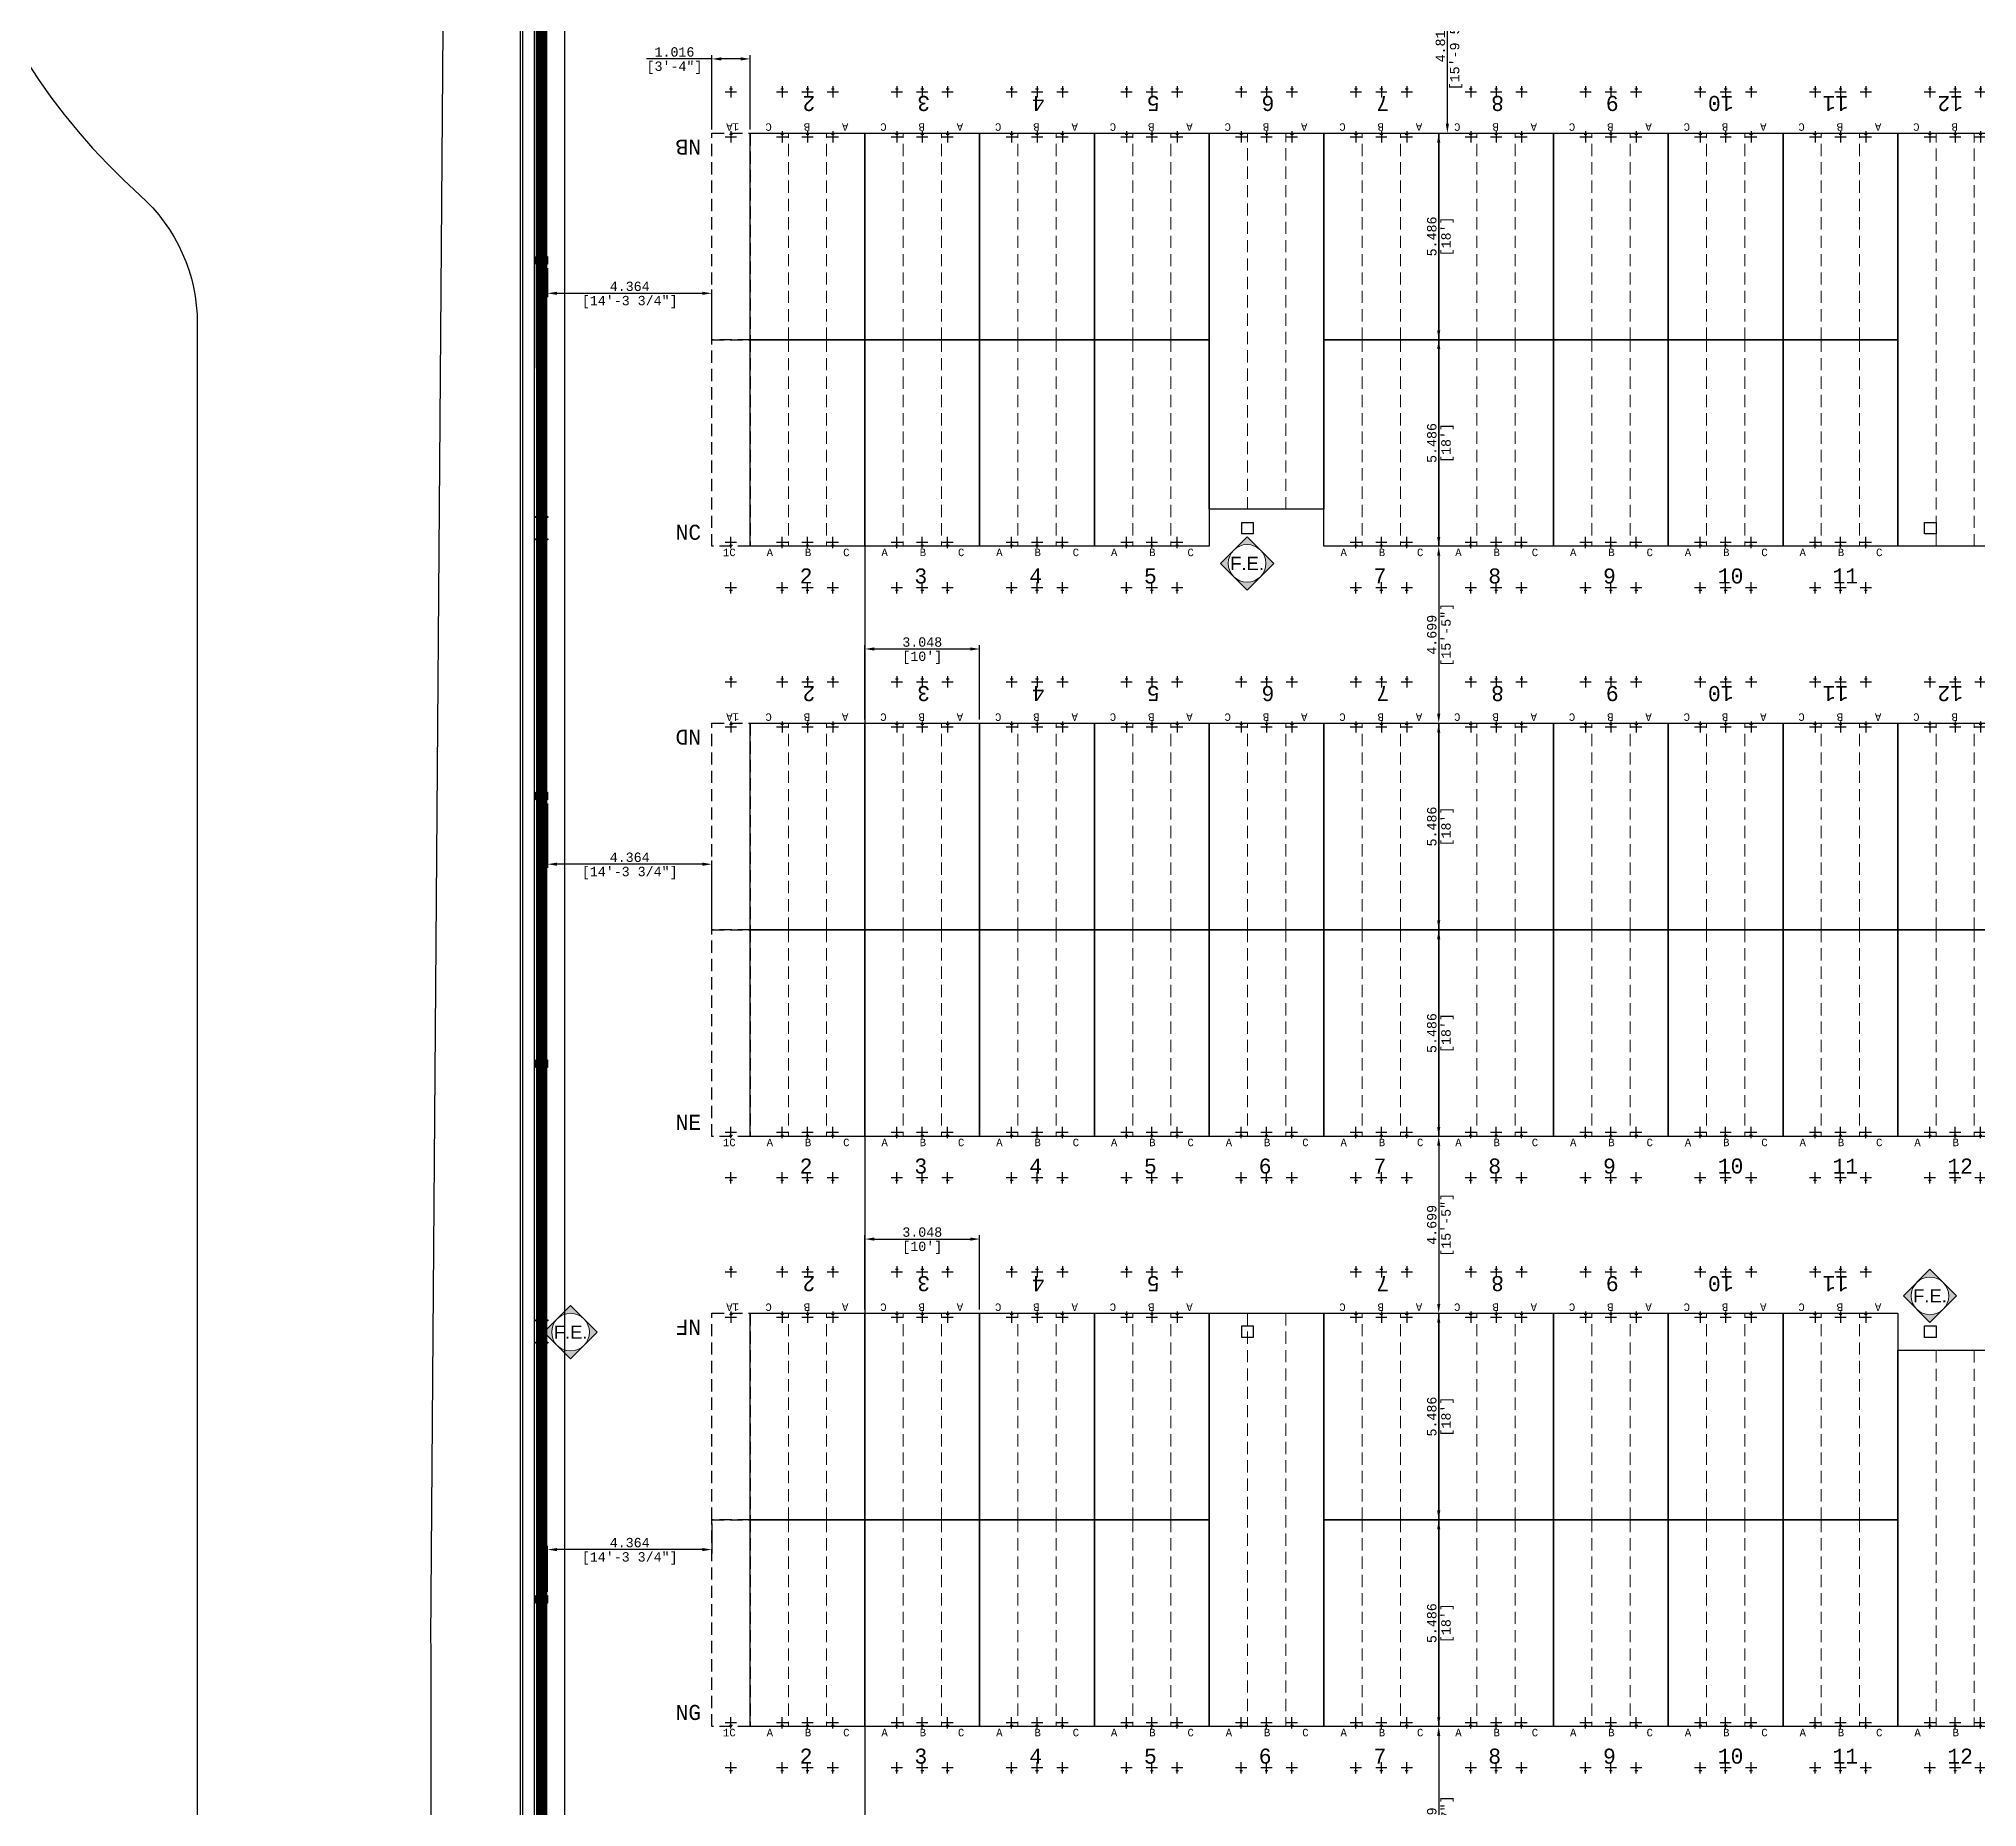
# Model space of a CAD drawing. Header units: inches. Extents: x -233729 to 737493, y -275239 to 196021.
# Drawn here: x 350519 to 401999, y 70407 to 117375 of the extents above; entities that cross this region are included whole.
import ezdxf
from ezdxf.enums import TextEntityAlignment as Align

# ---------------------------------------------------------------- set-up
doc = ezdxf.new("R2010")
doc.units = ezdxf.units.IN
doc.header["$MEASUREMENT"] = 0
doc.linetypes.add('DASHED', pattern=[0.75, 0.5, -0.25])
for name, color, linetype in [('_FL_AREAS', 92, 'Continuous'), ('_FL_NEW WH_WALLS', 1, 'Continuous'), ('Bin location transponder', 250, 'Continuous'), ('PR-CONCRETE', 224, 'Continuous'), ('WF exist equipment', 6, 'Continuous'), ('WF_numbers', 6, 'Continuous')]:
    doc.layers.add(name, color=color, linetype=linetype)
for name, color, linetype, lineweight in [('PR-BLDG', 18, 'Continuous', 30), ('PR-CTR', 93, 'Continuous', 25), ('WF buffer', 1, 'DASHED', 30), ('WF dimensions', 3, 'Continuous', 30), ('WF transponder', 3, 'Continuous', 30), ('WF_bay', 5, 'Continuous', 30), ('WF_sketch_stock_areas', 30, 'Continuous', 30)]:
    doc.layers.add(name, color=color, linetype=linetype, lineweight=lineweight)
doc.styles.add('ARIAL', font='arial.ttf')
doc.styles.add('WF_txt', font='consola.ttf')
doc.dimstyles.new('DIM_50', dxfattribs={"dimscale": 50, "dimtxt": 5, "dimasz": 5, "dimexe": 2, "dimexo": 2, "dimgap": 1.1, "dimtad": 1, "dimtoh": 1, "dimdec": 3, "dimlfac": 0.001, "dimdsep": 46, "dimtxsty": 'WF_txt', "dimcen": 3, "dimclrd": 256, "dimclre": 256, "dimclrt": 7, "dimadec": 1, "dimazin": 0, "dimtfac": 1, "dimtdec": 3, "dimtmove": 0, "dimatfit": 3, "dimfxl": 10, "dimtolj": 1, "dimtzin": 0, "dimlwd": -1, "dimlwe": -1, "dimarcsym": 0})

# ---------------------------------------------------------------- blocks, each defined once
blk = doc.blocks.new('A$Cd2fab3cb')
at = {"layer": 'PR-BLDG', "const_width": 1}
blk.add_lwpolyline([(-568.84, -884.21), (-414.59, 67.22), (0, 0), (-154.28, -951.57), (-568.87, -884.36)], dxfattribs=at)
at = {"layer": 'PR-CONCRETE'}
blk.add_lwpolyline([(183.1, -620.22), (300.88, 106.22), (-375.29, 215.84, 0.414214), (-426.92, 178.63), (-589.53, -824.37, -0.225878), (-596.57, -834.55, 1.082972), (-534.25, -925.43, -0.21352), (-522.41, -922.28), (-198.23, -974.84, -0.413147), (-160.99, -1026.3), (-166.15, -1058.87)], format="xyb", dxfattribs=at)
at = {"layer": 'PR-CTR', "elevation": 533}
blk.add_lwpolyline([(-165.21, -999.09, 0.340075), (-199.27, -954.03), (-405.18, -920.65, 0.012472), (-405.92, -920.55), (-574.3, -891.93, -0.422904), (-578.65, -885.74), (-432.19, 65.46, -0.414074), (-414.99, 77.87), (-204.68, 48.23), (-136.04, 36.99), (0.05, 9.66), (2.47, 5.66), (3.46, -0.56)], format="xyb", dxfattribs=at)
blk = doc.blocks.new('A$C61e42c62')
at = {"layer": '_FL_NEW WH_WALLS'}
for p, q in [((-2554.2, 5367.9), (-2554.2, 7719.9)), ((-2551.5, 5367.9), (-2551.5, 7719.9)), ((-2539.5, 5367.9), (-2539.5, 7719.9))]:
    blk.add_line(p, q, dxfattribs=at)
for points in [[(-2538, 7239.9), (-2538, 7244), (-2537.4, 7244), (-2537.4, 7240.9, 0.414214), (-2536.6, 7240.1), (-2527.2, 7240.1, 0.414214), (-2526.4, 7240.9), (-2526.4, 7244), (-2525.8, 7244), (-2525.8, 7235.9), (-2526.4, 7235.9), (-2526.4, 7239, 0.414214), (-2527.2, 7239.8), (-2536.6, 7239.8, 0.414214), (-2537.4, 7239), (-2537.4, 7235.9), (-2538, 7235.9), (-2538, 7239.9)], [(-2532, 6972.2), (-2525.6, 6972.2), (-2525.6, 6971.2), (-2530.9, 6971.2, 0.414214), (-2531.7, 6970.4), (-2531.7, 6949.5, 0.414214), (-2530.9, 6948.7), (-2525.6, 6948.7), (-2525.6, 6947.7), (-2538.4, 6947.7), (-2538.4, 6948.7), (-2533.1, 6948.7, 0.414214), (-2532.3, 6949.5), (-2532.3, 6970.4, 0.414214), (-2533.1, 6971.2), (-2538.4, 6971.2), (-2538.4, 6972.2), (-2532, 6972.2)], [(-2538, 6679.9), (-2538, 6684), (-2537.4, 6684), (-2537.4, 6680.9, 0.414214), (-2536.6, 6680.1), (-2527.2, 6680.1, 0.414214), (-2526.4, 6680.9), (-2526.4, 6684), (-2525.8, 6684), (-2525.8, 6675.9), (-2526.4, 6675.9), (-2526.4, 6679, 0.414214), (-2527.2, 6679.8), (-2536.6, 6679.8, 0.414214), (-2537.4, 6679), (-2537.4, 6675.9), (-2538, 6675.9), (-2538, 6679.9)], [(-2538, 6399.9), (-2538, 6404), (-2537.4, 6404), (-2537.4, 6400.9, 0.414214), (-2536.6, 6400.1), (-2527.2, 6400.1, 0.414214), (-2526.4, 6400.9), (-2526.4, 6404), (-2525.8, 6404), (-2525.8, 6395.9), (-2526.4, 6395.9), (-2526.4, 6399, 0.414214), (-2527.2, 6399.8), (-2536.6, 6399.8, 0.414214), (-2537.4, 6399), (-2537.4, 6395.9), (-2538, 6395.9), (-2538, 6399.9)], [(-2532, 6132.2), (-2525.6, 6132.2), (-2525.6, 6131.2), (-2530.9, 6131.2, 0.414214), (-2531.7, 6130.4), (-2531.7, 6109.5, 0.414214), (-2530.9, 6108.7), (-2525.6, 6108.7), (-2525.6, 6107.7), (-2538.4, 6107.7), (-2538.4, 6108.7), (-2533.1, 6108.7, 0.414214), (-2532.3, 6109.5), (-2532.3, 6130.4, 0.414214), (-2533.1, 6131.2), (-2538.4, 6131.2), (-2538.4, 6132.2), (-2532, 6132.2)], [(-2538, 5839.9), (-2538, 5844), (-2537.4, 5844), (-2537.4, 5840.9, 0.414214), (-2536.6, 5840.1), (-2527.2, 5840.1, 0.414214), (-2526.4, 5840.9), (-2526.4, 5844), (-2525.8, 5844), (-2525.8, 5835.9), (-2526.4, 5835.9), (-2526.4, 5839, 0.414214), (-2527.2, 5839.8), (-2536.6, 5839.8, 0.414214), (-2537.4, 5839), (-2537.4, 5835.9), (-2538, 5835.9), (-2538, 5839.9)]]:
    blk.add_lwpolyline(points, format="xyb", dxfattribs=at)
for points in [[(-1788, 6953.9), (-1800, 6953.9), (-1800, 6965.9), (-1788, 6965.9)], [(-1074, 6953.9), (-1086, 6953.9), (-1086, 6965.9), (-1074, 6965.9)], [(-1788, 6113.9), (-1800, 6113.9), (-1800, 6125.9), (-1788, 6125.9)], [(-1074, 6113.9), (-1086, 6113.9), (-1086, 6125.9), (-1074, 6125.9)]]:
    blk.add_lwpolyline(points, close=True, dxfattribs=at)
blk = doc.blocks.new('Bin location transponder')
at = {"layer": 'Bin location transponder', "color": 3, "lineweight": 30}
for p, q in [((-600, 0), (600, 0)), ((-150, 300), (150, 300)), ((0, 600), (0, -600))]:
    blk.add_line(p, q, dxfattribs=at)
blk = doc.blocks.new('WF 10x18ft bay')
at = {"layer": 'WF_bay', "linetype": 'DASHED', "lineweight": 5, "ltscale": 650}
for p, q in [((1016, 5486), (1016, 0)), ((2032, 5486), (2032, 0))]:
    blk.add_line(p, q, dxfattribs=at)
at = {"layer": 'WF_bay'}
blk.add_lwpolyline([(0, 5486), (3048, 5486), (3048, 0), (0, 0)], close=True, dxfattribs=at)
at = {"layer": 'WF transponder', "xscale": 0.25, "yscale": 0.25, "zscale": 0.25, "rotation": 180.0000000062352}
for p in [(850, 100), (1524, 100), (2198, 100), (850, -1100), (1524, -1100), (2198, -1100)]:
    blk.add_blockref('Bin location transponder', p, dxfattribs=at)
at = {"layer": 'WF_numbers', "linetype": 'DASHED', "char_height": 200, "attachment_point": 1, "rotation": 0, "style": 'WF_txt'}
for s, insert in [('A', (439, -62, -723)), ('B', (1455, -62, -723)), ('C', (2471, -62, -723))]:
    blk.add_mtext_dynamic_manual_height_columns(s, width=423.53, gutter_width=2118, heights=[0], dxfattribs=dict(at, insert=insert))
blk = doc.blocks.new('WF 10x36ft bay')
at = {"layer": 'WF_bay', "linetype": 'DASHED', "lineweight": 5, "ltscale": 650}
for p, q in [((1016, 10973), (1016, 0)), ((2032, 10973), (2032, 0))]:
    blk.add_line(p, q, dxfattribs=at)
at = {"layer": 'WF_bay'}
blk.add_lwpolyline([(0, 10973), (3048, 10973), (3048, 0), (0, 0)], close=True, dxfattribs=at)
at = {"layer": 'WF transponder', "xscale": 0.25, "yscale": 0.25, "zscale": 0.25, "rotation": 180.0000000062352}
for p in [(850, 100), (1524, 100), (2198, 100), (850, -1100), (1524, -1100), (2198, -1100)]:
    blk.add_blockref('Bin location transponder', p, dxfattribs=at)
at = {"layer": 'WF_numbers', "linetype": 'DASHED', "char_height": 200, "attachment_point": 1, "rotation": 0, "style": 'WF_txt'}
for s, insert in [('A', (439, -62, -723)), ('B', (1455, -62, -723)), ('C', (2471, -62, -723))]:
    blk.add_mtext_dynamic_manual_height_columns(s, width=423.53, gutter_width=2118, heights=[0], dxfattribs=dict(at, insert=insert))
blk = doc.blocks.new('WF 40x216in buffer')
at = {"layer": 'WF buffer', "ltscale": 650}
blk.add_lwpolyline([(0, 5486), (1016, 5486), (1016, 0), (0, 0)], close=True, dxfattribs=at)
at = {"layer": 'WF transponder', "xscale": 0.25, "yscale": 0.25, "zscale": 0.25, "rotation": 180.0000000062352}
for p in [(508, 100), (508, -1100)]:
    blk.add_blockref('Bin location transponder', p, dxfattribs=at)
blk = doc.blocks.new('*D458')
at = {"layer": 'WF dimensions', "transparency": 16777216}
for p, q in [((387598, 114868), (387598, 114868)), ((387698, 114618), (387698, 109632)), ((387798, 109382), (387798, 109382))]:
    blk.add_line(p, q, dxfattribs=at)
for points in [[(387656, 114618), (387739, 114618), (387698, 114868)], [(387656, 109632), (387739, 109632), (387698, 109382)]]:
    blk.add_solid(points, dxfattribs=at)
at = {"layer": 'WF dimensions', "color": 7, "transparency": 16777216, "char_height": 250, "attachment_point": 5, "rotation": 90, "style": 'WF_txt'}
for s, insert in [('\\A1;5.486', (387514, 112125)), ("\\A1;[18']", (387930, 112125))]:
    blk.add_mtext(s, dxfattribs=dict(at, insert=insert))
blk = doc.blocks.new('*D495')
at = {"layer": 'WF dimensions', "transparency": 16777216}
for p, q in [((387798, 109382), (387798, 109382)), ((387698, 109132), (387698, 104146)), ((387598, 103896), (387598, 103896))]:
    blk.add_line(p, q, dxfattribs=at)
for points in [[(387656, 109132), (387739, 109132), (387698, 109382)], [(387656, 104146), (387739, 104146), (387698, 103896)]]:
    blk.add_solid(points, dxfattribs=at)
at = {"layer": 'WF dimensions', "color": 7, "transparency": 16777216, "char_height": 250, "attachment_point": 5, "rotation": 90, "style": 'WF_txt'}
for s, insert in [('\\A1;5.486', (387514, 106639)), ("\\A1;[18']", (387930, 106639))]:
    blk.add_mtext(s, dxfattribs=dict(at, insert=insert))
blk = doc.blocks.new('*D496')
at = {"layer": 'WF dimensions', "transparency": 16777216}
for p, q in [((387598, 103896), (387598, 103896)), ((387698, 103646), (387698, 99447)), ((387798, 99197), (387798, 99197))]:
    blk.add_line(p, q, dxfattribs=at)
for points in [[(387656, 103646), (387739, 103646), (387698, 103896)], [(387656, 99447), (387739, 99447), (387698, 99197)]]:
    blk.add_solid(points, dxfattribs=at)
at = {"layer": 'WF dimensions', "color": 7, "transparency": 16777216, "char_height": 250, "attachment_point": 5, "rotation": 90, "style": 'WF_txt'}
for s, insert in [('\\A1;4.699', (387514, 101546)), ('\\A1;[15\'-5"]', (387930, 101546))]:
    blk.add_mtext(s, dxfattribs=dict(at, insert=insert))
blk = doc.blocks.new('*D459')
at = {"layer": 'WF dimensions', "transparency": 16777216}
for p, q in [((387698, 98947), (387698, 93960)), ((387798, 99197), (387798, 99197)), ((387798, 93710), (387798, 93710))]:
    blk.add_line(p, q, dxfattribs=at)
for points in [[(387656, 98947), (387739, 98947), (387698, 99197)], [(387656, 93960), (387739, 93960), (387698, 93710)]]:
    blk.add_solid(points, dxfattribs=at)
at = {"layer": 'WF dimensions', "color": 7, "transparency": 16777216, "char_height": 250, "attachment_point": 5, "rotation": 90, "style": 'WF_txt'}
for s, insert in [('\\A1;5.486', (387514, 96453)), ("\\A1;[18']", (387930, 96453))]:
    blk.add_mtext(s, dxfattribs=dict(at, insert=insert))
blk = doc.blocks.new('*D460')
at = {"layer": 'WF dimensions', "transparency": 16777216}
for p, q in [((387798, 93710), (387798, 93710)), ((387698, 93460), (387698, 88474)), ((387598, 88224), (387598, 88224))]:
    blk.add_line(p, q, dxfattribs=at)
for points in [[(387656, 93460), (387739, 93460), (387698, 93710)], [(387656, 88474), (387739, 88474), (387698, 88224)]]:
    blk.add_solid(points, dxfattribs=at)
at = {"layer": 'WF dimensions', "color": 7, "transparency": 16777216, "char_height": 250, "attachment_point": 5, "rotation": 90, "style": 'WF_txt'}
for s, insert in [('\\A1;5.486', (387514, 90967)), ("\\A1;[18']", (387930, 90967))]:
    blk.add_mtext(s, dxfattribs=dict(at, insert=insert))
blk = doc.blocks.new('*D461')
at = {"layer": 'WF dimensions', "transparency": 16777216}
for p, q in [((387598, 88224), (387598, 88224)), ((387698, 87974), (387698, 83775)), ((387798, 83525), (387798, 83525))]:
    blk.add_line(p, q, dxfattribs=at)
for points in [[(387656, 87974), (387739, 87974), (387698, 88224)], [(387656, 83775), (387739, 83775), (387698, 83525)]]:
    blk.add_solid(points, dxfattribs=at)
at = {"layer": 'WF dimensions', "color": 7, "transparency": 16777216, "char_height": 250, "attachment_point": 5, "rotation": 90, "style": 'WF_txt'}
for s, insert in [('\\A1;[15\'-5"]', (387930, 85874)), ('\\A1;4.699', (387514, 85874))]:
    blk.add_mtext(s, dxfattribs=dict(at, insert=insert))
blk = doc.blocks.new('*D462')
at = {"layer": 'WF dimensions', "transparency": 16777216}
for p, q in [((387798, 83525), (387798, 83525)), ((387698, 83275), (387698, 78288)), ((387598, 78038), (387598, 78038))]:
    blk.add_line(p, q, dxfattribs=at)
for points in [[(387656, 83275), (387739, 83275), (387698, 83525)], [(387656, 78288), (387739, 78288), (387698, 78038)]]:
    blk.add_solid(points, dxfattribs=at)
at = {"layer": 'WF dimensions', "color": 7, "transparency": 16777216, "char_height": 250, "attachment_point": 5, "rotation": 90, "style": 'WF_txt'}
for s, insert in [('\\A1;5.486', (387514, 80782)), ("\\A1;[18']", (387930, 80782))]:
    blk.add_mtext(s, dxfattribs=dict(at, insert=insert))
blk = doc.blocks.new('*D463')
at = {"layer": 'WF dimensions', "transparency": 16777216}
for p, q in [((387598, 78038), (387598, 78038)), ((387698, 77788), (387698, 72802)), ((387598, 72552), (387598, 72552))]:
    blk.add_line(p, q, dxfattribs=at)
for points in [[(387656, 77788), (387739, 77788), (387698, 78038)], [(387656, 72802), (387739, 72802), (387698, 72552)]]:
    blk.add_solid(points, dxfattribs=at)
at = {"layer": 'WF dimensions', "color": 7, "transparency": 16777216, "char_height": 250, "attachment_point": 5, "rotation": 90, "style": 'WF_txt'}
for s, insert in [('\\A1;5.486', (387514, 75295)), ("\\A1;[18']", (387930, 75295))]:
    blk.add_mtext(s, dxfattribs=dict(at, insert=insert))
blk = doc.blocks.new('*D464')
at = {"layer": 'WF dimensions', "transparency": 16777216}
for p, q in [((387598, 72552), (387598, 72552)), ((387698, 72302), (387698, 67443)), ((387798, 67193), (387798, 67193))]:
    blk.add_line(p, q, dxfattribs=at)
for points in [[(387656, 72302), (387739, 72302), (387698, 72552)], [(387656, 67443), (387739, 67443), (387698, 67193)]]:
    blk.add_solid(points, dxfattribs=at)
at = {"layer": 'WF dimensions', "color": 7, "transparency": 16777216, "char_height": 250, "attachment_point": 5, "rotation": 90, "style": 'WF_txt'}
for s, insert in [('\\A1;[17\'-7"]', (387930, 69872)), ('\\A1;5.359', (387514, 69872))]:
    blk.add_mtext(s, dxfattribs=dict(at, insert=insert))
blk = doc.blocks.new('*D455')
at = {"layer": 'WF dimensions', "transparency": 16777216}
for p, q in [((387927, 115118), (387927, 119436)), ((388027, 119686), (388027, 119686)), ((388027, 114868), (388027, 114868))]:
    blk.add_line(p, q, dxfattribs=at)
for points in [[(387885, 119436), (387969, 119436), (387927, 119686)], [(387885, 115118), (387969, 115118), (387927, 114868)]]:
    blk.add_solid(points, dxfattribs=at)
at = {"layer": 'WF dimensions', "color": 7, "transparency": 16777216, "char_height": 250, "attachment_point": 5, "rotation": 90, "style": 'WF_txt'}
for s, insert in [('\\A1;[15\'-9 5/8"]', (388160, 117277)), ('\\A1;4.818', (387743, 117277))]:
    blk.add_mtext(s, dxfattribs=dict(at, insert=insert))
blk = doc.blocks.new('*D491')
at = {"layer": 'WF dimensions', "transparency": 16777216}
for p, q in [((368394, 114968), (368394, 116940)), ((369410, 114968), (369410, 116940)), ((368394, 116840), (366658, 116840)), ((369160, 116840), (368644, 116840))]:
    blk.add_line(p, q, dxfattribs=at)
for points in [[(368644, 116881), (368644, 116798), (368394, 116840)], [(369160, 116881), (369160, 116798), (369410, 116840)]]:
    blk.add_solid(points, dxfattribs=at)
at = {"layer": 'WF dimensions', "color": 7, "transparency": 16777216, "char_height": 250, "attachment_point": 5, "style": 'WF_txt'}
for s, insert in [('\\A1;1.016', (367401, 117023)), ('\\A1;[3\'-4"]', (367401, 116607))]:
    blk.add_mtext(s, dxfattribs=dict(at, insert=insert))
blk = doc.blocks.new('*D493')
at = {"layer": 'WF dimensions', "transparency": 16777216}
for p, q in [((372458, 114768), (372458, 1871)), ((375506, 100), (375506, 2071)), ((372708, 1971), (375256, 1971))]:
    blk.add_line(p, q, dxfattribs=at)
for points in [[(372708, 2013), (372708, 1930), (372458, 1971)], [(375256, 2013), (375256, 1930), (375506, 1971)]]:
    blk.add_solid(points, dxfattribs=at)
at = {"layer": 'WF dimensions', "color": 7, "transparency": 16777216, "char_height": 250, "attachment_point": 5, "style": 'WF_txt'}
for s, insert in [('\\A1;3.048', (373982, 2155)), ("\\A1;[10']", (373982, 1739))]:
    blk.add_mtext(s, dxfattribs=dict(at, insert=insert))
blk = doc.blocks.new('F.E.')
at = {"layer": 'WF dimensions', "transparency": 33554687}
h = blk.add_hatch(color=7, dxfattribs=at)
h.dxf.hatch_style = 1
h.paths.add_polyline_path([(1153007, 1003176), (1152654, 1003529, -0.198912), (1152800, 1003176, -0.198912), (1152654, 1002822)])
h.paths.add_polyline_path([(1152300, 1003883), (1151947, 1003529, -0.414214), (1152654, 1003529)])
h.paths.add_polyline_path([(1151800, 1003176, -0.198912), (1151947, 1003529), (1151593, 1003176), (1151947, 1002822, -0.198912)])
h.paths.add_polyline_path([(1152654, 1002822, -0.414214), (1151947, 1002822), (1152300, 1002468)])
at = {"layer": 'WF dimensions', "color": 7, "lineweight": 5}
blk.add_lwpolyline([(1152300, 1002468), (1153007, 1003176), (1152300, 1003883), (1151593, 1003176)], close=True, dxfattribs=at)
blk.add_circle((1152300, 1003176), 500, dxfattribs=at)
at = {"layer": 'WF dimensions', "color": 7, "style": 'ARIAL'}
blk.add_text('F.E.', height=350, dxfattribs=at).set_placement((1152300, 1003176), align=Align.MIDDLE_CENTER)
blk = doc.blocks.new('WF 10x34ft bay')
at = {"layer": 'WF_bay', "linetype": 'DASHED', "lineweight": 5, "ltscale": 650}
for p, q in [((1143863, 971520, -162219), (1143863, 981510, -162219)), ((1144879, 971520, -162219), (1144879, 981510, -162219))]:
    blk.add_line(p, q, dxfattribs=at)
at = {"layer": 'WF_bay', "elevation": -162219}
blk.add_lwpolyline([(1145895, 971520), (1142847, 971520), (1142847, 981510), (1145895, 981510)], close=True, dxfattribs=at)
at = {"layer": 'WF transponder', "xscale": 0.25, "yscale": 0.25, "zscale": 0.25}
for p in [(1143697, 982610, -162219), (1144371, 982610, -162219), (1145045, 982610, -162219), (1143697, 981410, -162219), (1144371, 981410, -162219), (1145045, 981410, -162219)]:
    blk.add_blockref('Bin location transponder', p, dxfattribs=at)
at = {"layer": 'WF_numbers', "linetype": 'DASHED', "char_height": 200, "attachment_point": 1, "rotation": 180, "style": 'WF_txt'}
for s, insert in [('C', (1143424, 981572, -162943)), ('B', (1144440, 981572, -162943)), ('A', (1145456, 981572, -162943))]:
    blk.add_mtext_dynamic_manual_height_columns(s, width=423.53, gutter_width=2118, heights=[0], dxfattribs=dict(at, insert=insert))
blk = doc.blocks.new('*D475')
at = {"layer": 'WF dimensions', "transparency": 16777216}
for p, q in [((372458, 99297), (372458, 101268)), ((372708, 101168), (375256, 101168)), ((375506, 99297), (375506, 101268))]:
    blk.add_line(p, q, dxfattribs=at)
for points in [[(372708, 101210), (372708, 101126), (372458, 101168)], [(375256, 101210), (375256, 101126), (375506, 101168)]]:
    blk.add_solid(points, dxfattribs=at)
at = {"layer": 'WF dimensions', "color": 7, "transparency": 16777216, "char_height": 250, "attachment_point": 5, "style": 'WF_txt'}
for s, insert in [('\\A1;3.048', (373982, 101351)), ("\\A1;[10']", (373982, 100935))]:
    blk.add_mtext(s, dxfattribs=dict(at, insert=insert))
blk = doc.blocks.new('*D476')
at = {"layer": 'WF dimensions', "transparency": 16777216}
for p, q in [((372458, 83625), (372458, 85596)), ((372708, 85496), (375256, 85496)), ((375506, 83625), (375506, 85596))]:
    blk.add_line(p, q, dxfattribs=at)
for points in [[(372708, 85538), (372708, 85454), (372458, 85496)], [(375256, 85538), (375256, 85454), (375506, 85496)]]:
    blk.add_solid(points, dxfattribs=at)
at = {"layer": 'WF dimensions', "color": 7, "transparency": 16777216, "char_height": 250, "attachment_point": 5, "style": 'WF_txt'}
for s, insert in [('\\A1;3.048', (373982, 85680)), ("\\A1;[10']", (373982, 85263))]:
    blk.add_mtext(s, dxfattribs=dict(at, insert=insert))
blk = doc.blocks.new('*D513')
at = {"layer": 'WF dimensions', "transparency": 16777216}
for p, q in [((364030, 111285), (364030, 110515)), ((368394, 109482), (368394, 110715)), ((364280, 110615), (368144, 110615))]:
    blk.add_line(p, q, dxfattribs=at)
for points in [[(364280, 110656), (364280, 110573), (364030, 110615)], [(368144, 110656), (368144, 110573), (368394, 110615)]]:
    blk.add_solid(points, dxfattribs=at)
at = {"layer": 'WF dimensions', "color": 7, "transparency": 16777216, "char_height": 250, "attachment_point": 5, "style": 'WF_txt'}
for s, insert in [('\\A1;4.364', (366212, 110798)), ('\\A1;[14\'-3 3/4"]', (366212, 110382))]:
    blk.add_mtext(s, dxfattribs=dict(at, insert=insert))
blk = doc.blocks.new('*D514')
at = {"layer": 'WF dimensions', "transparency": 16777216}
for p, q in [((364030, 97061), (364030, 95352)), ((368144, 95452), (364280, 95452)), ((368394, 93810), (368394, 95552))]:
    blk.add_line(p, q, dxfattribs=at)
for points in [[(364280, 95494), (364280, 95410), (364030, 95452)], [(368144, 95494), (368144, 95410), (368394, 95452)]]:
    blk.add_solid(points, dxfattribs=at)
at = {"layer": 'WF dimensions', "color": 7, "transparency": 16777216, "char_height": 250, "attachment_point": 5, "style": 'WF_txt'}
for s, insert in [('\\A1;4.364', (366212, 95635)), ('\\A1;[14\'-3 3/4"]', (366212, 95219))]:
    blk.add_mtext(s, dxfattribs=dict(at, insert=insert))
blk = doc.blocks.new('*D515')
at = {"layer": 'WF dimensions', "transparency": 16777216}
for p, q in [((368394, 77938), (368394, 77149)), ((364030, 76131), (364030, 77349)), ((368144, 77249), (364280, 77249))]:
    blk.add_line(p, q, dxfattribs=at)
for points in [[(364280, 77291), (364280, 77208), (364030, 77249)], [(368144, 77291), (368144, 77208), (368394, 77249)]]:
    blk.add_solid(points, dxfattribs=at)
at = {"layer": 'WF dimensions', "color": 7, "transparency": 16777216, "char_height": 250, "attachment_point": 5, "style": 'WF_txt'}
for s, insert in [('\\A1;4.364', (366212, 77433)), ('\\A1;[14\'-3 3/4"]', (366212, 77016))]:
    blk.add_mtext(s, dxfattribs=dict(at, insert=insert))

msp = doc.modelspace()

# ---------------------------------------------------------------- linework, layer by layer
at = {"layer": '_FL_AREAS', "elevation": -162219.4368}
msp.add_lwpolyline([(364480.62469, -2754.06185), (658427.72924, -2754.06185), (658427.72924, 126712.79719), (364480.62469, 126712.79719)], close=True, dxfattribs=at)

# ---------------------------------------------------------------- block references
at = {"layer": '_FL_NEW WH_WALLS', "color": 0, "xscale": 304.799999999516, "yscale": 304.799999999516, "zscale": 304.799999999516, "rotation": 279.2093042914935}
msp.add_blockref('A$Cd2fab3cb', (657699.67072, -2373.84916, -162219.4368), dxfattribs=at)
at = {"layer": '_FL_NEW WH_WALLS', "color": 0, "xscale": 25.39999999990112, "yscale": 25.39999999990112, "zscale": 25.39999999990112}
msp.add_blockref('A$C61e42c62', (428185.33739, -72406.61113, -162219.4368), dxfattribs=at)
at = {"layer": 'WF dimensions'}
for p in [(-769691.58882, -899734.30325, -162219.4368), (-751555.82534, -919188.38905, 162219.4368), (-787658.09262, -920151.76138, 162219.4368)]:
    msp.add_blockref('F.E.', p, dxfattribs=at)
at = {"layer": 'WF exist equipment', "color": 7, "true_color": 0xffffff}
msp.add_blockref('WF 10x34ft bay', (-761245.56175, -866641.56904), dxfattribs=at)
at = {"layer": 'WF exist equipment', "color": 7, "true_color": 0xffffff, "rotation": 180}
msp.add_blockref('WF 10x34ft bay', (1545785.03655, 1054061.89089), dxfattribs=at)
at = {"layer": 'WF_sketch_stock_areas'}
for name, p, rotation in [('WF 40x216in buffer', (369409.7374, 114868.36102, -162219.4368), 179.9999999991718), ('WF 10x18ft bay', (372457.7374, 114868.36102, -162219.4368), 179.9999999999069), ('WF 10x18ft bay', (375505.7374, 114868.36102, -162219.4368), 179.9999999999069), ('WF 10x18ft bay', (378553.7374, 114868.36102, -162219.4368), 179.9999999999069), ('WF 10x18ft bay', (381601.7374, 114868.36102, -162219.4368), 179.9999999999069), ('WF 10x18ft bay', (387697.7374, 114868.36102, -162219.4368), 179.9999999999069), ('WF 10x18ft bay', (390745.7374, 114868.36102, -162219.4368), 179.9999999999069), ('WF 10x18ft bay', (393793.7374, 114868.36102, -162219.4368), 179.9999999999069), ('WF 10x18ft bay', (396841.7374, 114868.36102, -162219.4368), 179.9999999999069), ('WF 10x18ft bay', (399889.7374, 114868.36102, -162219.4368), 179.9999999999069), ('WF 10x36ft bay', (402937.7374, 114868.36096, -162219.4368), 180.0000000000523), ('WF 40x216in buffer', (369409.7374, 99196.56098, -162219.4368), 179.9999999998721), ('WF 10x18ft bay', (372457.7374, 99196.56106, -162219.4368), 179.9999999999069), ('WF 10x18ft bay', (375505.7374, 99196.56106, -162219.4368), 179.9999999999069), ('WF 10x18ft bay', (378553.7374, 99196.56106, -162219.4368), 179.9999999999069), ('WF 10x18ft bay', (381601.7374, 99196.56106, -162219.4368), 179.9999999999069), ('WF 10x18ft bay', (384649.7374, 99196.56106, -162219.4368), 179.9999999999069), ('WF 10x18ft bay', (387697.7374, 99196.56106, -162219.4368), 179.9999999999069), ('WF 10x18ft bay', (390745.7374, 99196.56106, -162219.4368), 179.9999999999069), ('WF 10x18ft bay', (393793.7374, 99196.56106, -162219.4368), 179.9999999999069), ('WF 10x18ft bay', (396841.7374, 99196.56106, -162219.4368), 179.9999999999069), ('WF 10x18ft bay', (399889.7374, 99196.56106, -162219.4368), 179.9999999999069), ('WF 10x18ft bay', (402937.7374, 99196.56106, -162219.4368), 179.9999999999069), ('WF 40x216in buffer', (369409.7374, 83524.76102, -162219.4368), 180.0000000007941), ('WF 10x18ft bay', (372457.7374, 83524.7611, -162219.4368), 179.9999999999069), ('WF 10x18ft bay', (375505.7374, 83524.7611, -162219.4368), 179.9999999999069), ('WF 10x18ft bay', (378553.7374, 83524.7611, -162219.4368), 179.9999999999069), ('WF 10x18ft bay', (381601.7374, 83524.7611, -162219.4368), 179.9999999999069), ('WF 10x18ft bay', (387697.7374, 83524.7611, -162219.4368), 179.9999999999069), ('WF 10x18ft bay', (390745.7374, 83524.7611, -162219.4368), 179.9999999999069), ('WF 10x18ft bay', (393793.7374, 83524.7611, -162219.4368), 179.9999999999069), ('WF 10x18ft bay', (396841.7374, 83524.7611, -162219.4368), 179.9999999999069), ('WF 10x18ft bay', (399889.7374, 83524.7611, -162219.4368), 179.9999999999069)]:
    msp.add_blockref(name, p, dxfattribs=dict(at, rotation=rotation))
for name, p in [('WF 40x216in buffer', (368393.7374, 103895.56081, -162219.4368)), ('WF 10x18ft bay', (369409.7374, 103895.56081, -162219.4368)), ('WF 10x18ft bay', (372457.7374, 103895.56081, -162219.4368)), ('WF 10x18ft bay', (375505.7374, 103895.56081, -162219.4368)), ('WF 10x18ft bay', (378553.7374, 103895.56081, -162219.4368)), ('WF 10x18ft bay', (384649.7374, 103895.56081, -162219.4368)), ('WF 10x18ft bay', (387697.7374, 103895.56081, -162219.4368)), ('WF 10x18ft bay', (390745.7374, 103895.56081, -162219.4368)), ('WF 10x18ft bay', (393793.7374, 103895.56081, -162219.4368)), ('WF 10x18ft bay', (396841.7374, 103895.56081, -162219.4368)), ('WF 40x216in buffer', (368393.7374, 88223.76077, -162219.4368)), ('WF 10x18ft bay', (369409.7374, 88223.76085, -162219.4368)), ('WF 10x18ft bay', (372457.7374, 88223.76085, -162219.4368)), ('WF 10x18ft bay', (375505.7374, 88223.76085, -162219.4368)), ('WF 10x18ft bay', (378553.7374, 88223.76085, -162219.4368)), ('WF 10x18ft bay', (381601.7374, 88223.76085, -162219.4368)), ('WF 10x18ft bay', (384649.7374, 88223.76085, -162219.4368)), ('WF 10x18ft bay', (387697.7374, 88223.76085, -162219.4368)), ('WF 10x18ft bay', (390745.7374, 88223.76085, -162219.4368)), ('WF 10x18ft bay', (393793.7374, 88223.76085, -162219.4368)), ('WF 10x18ft bay', (396841.7374, 88223.76085, -162219.4368)), ('WF 10x18ft bay', (399889.7374, 88223.76085, -162219.4368)), ('WF 10x36ft bay', (381601.7374, 72551.9611, -162219.4368)), ('WF 40x216in buffer', (368393.7374, 72551.96081, -162219.4368)), ('WF 10x18ft bay', (369409.7374, 72551.9609, -162219.4368)), ('WF 10x18ft bay', (372457.7374, 72551.9609, -162219.4368)), ('WF 10x18ft bay', (375505.7374, 72551.9609, -162219.4368)), ('WF 10x18ft bay', (378553.7374, 72551.9609, -162219.4368)), ('WF 10x18ft bay', (384649.7374, 72551.9609, -162219.4368)), ('WF 10x18ft bay', (387697.7374, 72551.9609, -162219.4368)), ('WF 10x18ft bay', (390745.7374, 72551.9609, -162219.4368)), ('WF 10x18ft bay', (393793.7374, 72551.9609, -162219.4368)), ('WF 10x18ft bay', (396841.7374, 72551.9609, -162219.4368))]:
    msp.add_blockref(name, p, dxfattribs=at)

# ---------------------------------------------------------------- texts
at = {"layer": 'WF_numbers', "linetype": 'DASHED', "attachment_point": 1, "style": 'WF_txt'}
for s, insert, char_height, rotation in [('2', (371141.05684, 115456.28676, -162219.4368), 400, 180), ('3', (374189.05684, 115456.28676, -162219.4368), 400, 180), ('4', (377237.05684, 115456.28676, -162219.4368), 400, 180), ('5', (380285.05684, 115456.28676, -162219.4368), 400, 180), ('6', (383333.05684, 115456.28676, -162219.4368), 400, 180), ('7', (386381.05684, 115456.28676, -162219.4368), 400, 180), ('8', (389429.05684, 115456.28676, -162219.4368), 400, 180), ('9', (392477.05684, 115456.28676, -162219.4368), 400, 180), ('10', (395525.05684, 115456.28676, -162219.4368), 400, 180), ('11', (398573.05684, 115456.28676, -162219.4368), 400, 180), ('12', (401621.05684, 115456.28676, -162219.4368), 400, 180), ('1A', (369115.02214, 114930.71452, -162942.70209), 200, 180.000000001), ('NB', (368107.79589, 114295.89, -324438.8736), 400, 180), ('1C', (368688.45251, 103833.20732, -162942.70209), 200, 0.000000001), ('2', (371141.05684, 99784.48672, -162219.4368), 400, 180), ('3', (374189.05684, 99784.48672, -162219.4368), 400, 180), ('4', (377237.05684, 99784.48672, -162219.4368), 400, 180), ('5', (380285.05684, 99784.48672, -162219.4368), 400, 180), ('6', (383333.05684, 99784.48672, -162219.4368), 400, 180), ('7', (386381.05684, 99784.48672, -162219.4368), 400, 180), ('8', (389429.05684, 99784.48672, -162219.4368), 400, 180), ('9', (392477.05684, 99784.48672, -162219.4368), 400, 180), ('10', (395525.05684, 99784.48672, -162219.4368), 400, 180), ('11', (398573.05684, 99784.48672, -162219.4368), 400, 180), ('12', (401621.05684, 99784.48672, -162219.4368), 400, 180), ('1A', (369115.02214, 99258.91447, -162942.70209), 200, 180.000000001), ('ND', (368107.79589, 98624.08996, -324438.8736), 400, 180), ('1C', (368688.4525, 88161.40728, -162942.70209), 200, 0.000000001), ('2', (371141.05684, 84112.68676, -162219.4368), 400, 180), ('3', (374189.05684, 84112.68676, -162219.4368), 400, 180), ('4', (377237.05684, 84112.68676, -162219.4368), 400, 180), ('5', (380285.05684, 84112.68676, -162219.4368), 400, 180), ('7', (386381.05684, 84112.68676, -162219.4368), 400, 180), ('8', (389429.05684, 84112.68676, -162219.4368), 400, 180), ('9', (392477.05684, 84112.68676, -162219.4368), 400, 180), ('10', (395525.05684, 84112.68676, -162219.4368), 400, 180), ('11', (398573.05684, 84112.68676, -162219.4368), 400, 180), ('1A', (369115.02214, 83587.11451, -162942.70209), 200, 180.000000001), ('NF', (368107.79589, 82952.29, -324438.8736), 400, 180), ('1C', (368688.45251, 72489.60732, -162942.70209), 200, 0.000000001)]:
    msp.add_mtext_dynamic_manual_height_columns(s, width=423.5307578, gutter_width=2117.65379, heights=[0], dxfattribs=dict(at, insert=insert, char_height=char_height, rotation=rotation))
at = {"layer": 'WF_numbers', "linetype": 'DASHED', "char_height": 400, "style": 'WF_txt'}
for s, insert, attachment_point in [('NC', (368107.79589, 104468.032, -324438.8736), 3), ('2', (370726.41764, 103307.63514, -162219.4368), 1), ('3', (373774.41764, 103307.63514, -162219.4368), 1), ('4', (376822.41764, 103307.63514, -162219.4368), 1), ('5', (379870.41764, 103307.63514, -162219.4368), 1), ('7', (385966.41764, 103307.63514, -162219.4368), 1), ('8', (389014.41764, 103307.63514, -162219.4368), 1), ('9', (392062.41764, 103307.63514, -162219.4368), 1), ('10', (395110.41764, 103307.63514, -162219.4368), 1), ('11', (398158.41764, 103307.63514, -162219.4368), 1), ('NE', (368107.79589, 88796.23196, -324438.8736), 3), ('2', (370726.41764, 87635.83519, -162219.4368), 1), ('3', (373774.41764, 87635.83519, -162219.4368), 1), ('4', (376822.41764, 87635.83519, -162219.4368), 1), ('5', (379870.41764, 87635.83519, -162219.4368), 1), ('6', (382918.41764, 87635.83519, -162219.4368), 1), ('7', (385966.41764, 87635.83519, -162219.4368), 1), ('8', (389014.41764, 87635.83519, -162219.4368), 1), ('9', (392062.41764, 87635.83519, -162219.4368), 1), ('10', (395110.41764, 87635.83519, -162219.4368), 1), ('11', (398158.41764, 87635.83519, -162219.4368), 1), ('12', (401206.41764, 87635.83519, -162219.4368), 1), ('NG', (368107.79589, 73124.432, -324438.8736), 3), ('2', (370726.41764, 71964.03523, -162219.4368), 1), ('3', (373774.41764, 71964.03523, -162219.4368), 1), ('4', (376822.41764, 71964.03523, -162219.4368), 1), ('5', (379870.41764, 71964.03523, -162219.4368), 1), ('6', (382918.41764, 71964.03523, -162219.4368), 1), ('7', (385966.41764, 71964.03523, -162219.4368), 1), ('8', (389014.41764, 71964.03523, -162219.4368), 1), ('9', (392062.41764, 71964.03523, -162219.4368), 1), ('10', (395110.41764, 71964.03523, -162219.4368), 1), ('11', (398158.41764, 71964.03523, -162219.4368), 1), ('12', (401206.41764, 71964.03523, -162219.4368), 1)]:
    msp.add_mtext_dynamic_manual_height_columns(s, width=423.5307578, gutter_width=2117.65379, heights=[0], dxfattribs=dict(at, insert=insert, attachment_point=attachment_point))

# ---------------------------------------------------------------- dimensions: what is measured, and where the dimension line sits
at = {"layer": 'WF dimensions'}
for base, p1, p2, override, picture, middle in [((387926.92143, 119686.10457, -162219.4368), (387926.92143, 114868.36103, -162219.4368), (387926.92143, 119686.10457, -324438.8736), {"dimpost": '\\X'}, '*D455', (387926.92143, 117277.2328, -162219.4368)), ((387697.7374, 109381.96081), (387697.7374, 114868.36102, -162219.4368), (387697.7374, 109381.96081, -162219.4368), {"dimpost": '\\X', "dimtmove": 1}, '*D458', (387697.7374, 112125.16092)), ((387697.7374, 103895.56081), (387697.7374, 109381.96081, -162219.4368), (387697.7374, 103895.56081, -162219.4368), {"dimpost": '\\X', "dimtmove": 1}, '*D495', (387697.7374, 106638.76081)), ((387697.7374, 99196.56106), (387697.7374, 103895.56081, -162219.4368), (387697.7374, 99196.56106, -162219.4368), {"dimpost": '\\X', "dimtmove": 1}, '*D496', (387697.7374, 101546.06094)), ((387697.7374, 93710.16106), (387697.7374, 99196.56106, -162219.4368), (387697.7374, 93710.16106, -162219.4368), {"dimpost": '\\X', "dimtmove": 1}, '*D459', (387697.7374, 96453.36106)), ((387697.7374, 88223.76085), (387697.7374, 93710.16106, -162219.4368), (387697.7374, 88223.76085, -162219.4368), {"dimpost": '\\X', "dimtmove": 1}, '*D460', (387697.7374, 90966.96096)), ((387697.7374, 83524.7611), (387697.7374, 88223.76085, -162219.4368), (387697.7374, 83524.7611, -162219.4368), {"dimpost": '\\X', "dimtmove": 1}, '*D461', (387697.7374, 85874.26098)), ((387697.7374, 78038.3609), (387697.7374, 83524.7611, -162219.4368), (387697.7374, 78038.3609, -162219.4368), {"dimpost": '\\X', "dimtmove": 1}, '*D462', (387697.7374, 80781.561)), ((387697.7374, 72551.9609), (387697.7374, 78038.3609, -162219.4368), (387697.7374, 72551.9609, -162219.4368), {"dimpost": '\\X', "dimtmove": 1}, '*D463', (387697.7374, 75295.1609)), ((387697.7374, 67192.56098), (387697.7374, 72551.9609, -162219.4368), (387697.7374, 67192.56098), {"dimpost": '\\X', "dimtmove": 1}, '*D464', (387697.7374, 69872.26094))]:
    dim = msp.add_linear_dim(base=base, p1=p1, p2=p2, angle=90, dimstyle='DIM_50', override=override, dxfattribs=at)
    dim.commit()
    dim.dimension.update_dxf_attribs({"geometry": picture, "text_midpoint": middle})
for base, p1, p2, picture, middle in [((368393.7374, 116839.69465), (369409.7374, 114868.36102, -162219.4368), (368393.7374, 114868.36102, -162219.4368), '*D491', (367400.90266, 116839.69465)), ((375505.73743, 1971.33374), (372457.7374, 114868.36102, -162219.4368), (375505.73743, 0.00011, -162219.4368), '*D493', (373981.73742, 1971.33374)), ((368393.7374, 110614.66354), (364029.7634, 111385.38505, -162219.4368), (368393.7374, 109381.96102, -162219.4368), '*D513', (366211.7504, 110614.66354)), ((375505.7374, 101167.89469), (372457.7374, 99196.56106, -162219.4368), (375505.7374, 99196.56106, -162219.4368), '*D475', (373981.7374, 101167.89469)), ((364029.7634, 95452.04476), (368393.7374, 93710.16077, -162219.4368), (364029.7634, 97161.38505, -162219.4368), '*D514', (366211.7504, 95452.04476)), ((375505.7374, 85496.09473), (372457.7374, 83524.7611, -162219.4368), (375505.7374, 83524.7611, -162219.4368), '*D476', (373981.7374, 85496.09473)), ((364029.7634, 77249.18737), (368393.7374, 78038.36081, -162219.4368), (364029.7634, 76030.61705, -162219.4368), '*D515', (366211.7504, 77249.18737))]:
    dim = msp.add_linear_dim(base=base, p1=p1, p2=p2, dimstyle='DIM_50', override={"dimpost": '\\X'}, dxfattribs=at)
    dim.commit()
    dim.dimension.update_dxf_attribs({"geometry": picture, "text_midpoint": middle})

doc.saveas('drawing.dxf')
